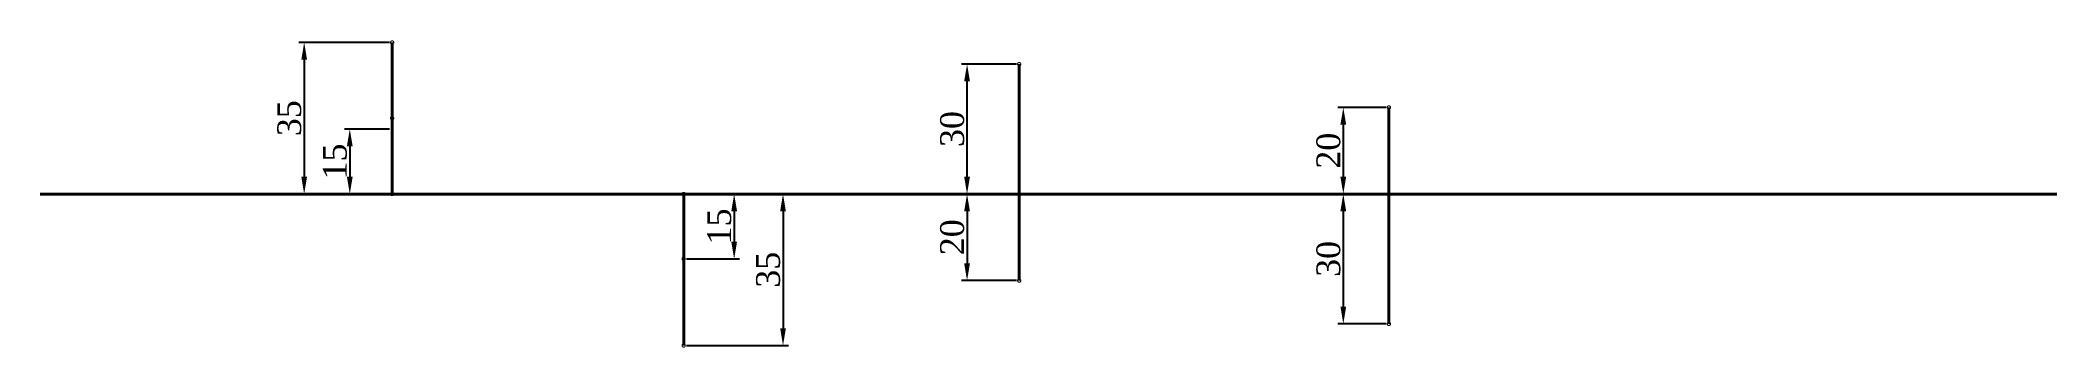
# Model space of a CAD drawing. Header units: millimetres. Extents: x 209 to 675, y 124 to 195.
import ezdxf

# ---------------------------------------------------------------- set-up
doc = ezdxf.new("R2010")
doc.units = ezdxf.units.MM
doc.layers.add('dimension', color=181, linetype='Continuous')
doc.layers.add('object thickness', color=7, linetype='Continuous', lineweight=40)
doc.styles.get("Standard").update_dxf_attribs({"font": 'times.ttf'})
doc.dimstyles.new('ISO-25', dxfattribs={"dimtxt": 5.5, "dimasz": 4, "dimexe": 1.25, "dimexo": 0.625, "dimtad": 1, "dimtxsty": 'Standard', "dimcen": 2.5, "dimadec": 0, "dimazin": 0, "dimtfac": 1, "dimtmove": 0, "dimatfit": 3, "dimfxl": 1, "dimarcsym": 0})

# ---------------------------------------------------------------- blocks, each defined once
blk = doc.blocks.new('*D2')
at = {"layer": 'Defpoints', "color": 0, "transparency": 16777216}
for p in [(290.62, 194.02), (270.32, 159.02), (290.62, 159.02)]:
    blk.add_point(p, dxfattribs=at)
at = {"layer": 'dimension', "color": 0, "lineweight": -2, "transparency": 16777216}
for p, q in [((290, 194.02), (269.07, 194.02)), ((270.32, 190.02), (270.32, 163.02)), ((290, 159.02), (269.07, 159.02))]:
    blk.add_line(p, q, dxfattribs=at)
at = {"layer": 'dimension', "color": 0, "transparency": 16777216}
for points in [[(269.66, 190.02), (270.99, 190.02), (270.32, 194.02)], [(269.66, 163.02), (270.99, 163.02), (270.32, 159.02)]]:
    blk.add_solid(points, dxfattribs=at)
at = {"layer": 'dimension', "color": 0, "transparency": 16777216, "insert": (266.9, 176.52), "char_height": 5.5, "attachment_point": 5, "rotation": 90}
blk.add_mtext('35', dxfattribs=at)
blk = doc.blocks.new('*D3')
at = {"layer": 'Defpoints', "color": 0, "transparency": 16777216}
for p in [(290.62, 174.02), (280.85, 159.02), (290.62, 159.02)]:
    blk.add_point(p, dxfattribs=at)
at = {"layer": 'dimension', "color": 0, "lineweight": -2, "transparency": 16777216}
for p, q in [((290, 174.02), (279.6, 174.02)), ((280.85, 170.02), (280.85, 163.02)), ((290, 159.02), (279.6, 159.02))]:
    blk.add_line(p, q, dxfattribs=at)
at = {"layer": 'dimension', "color": 0, "transparency": 16777216}
for points in [[(280.18, 170.02), (281.51, 170.02), (280.85, 174.02)], [(280.18, 163.02), (281.51, 163.02), (280.85, 159.02)]]:
    blk.add_solid(points, dxfattribs=at)
at = {"layer": 'dimension', "color": 0, "transparency": 16777216, "insert": (277.42, 166.52), "char_height": 5.5, "attachment_point": 5, "rotation": 90}
blk.add_mtext('15', dxfattribs=at)
blk = doc.blocks.new('*D4')
at = {"layer": 'Defpoints', "color": 0, "transparency": 16777216}
for p in [(357.9, 159.02), (357.9, 144.02), (369.56, 144.02)]:
    blk.add_point(p, dxfattribs=at)
at = {"layer": 'dimension', "color": 0, "lineweight": -2, "transparency": 16777216}
for p, q in [((358.53, 159.02), (370.81, 159.02)), ((369.56, 155.02), (369.56, 148.02)), ((358.53, 144.02), (370.81, 144.02))]:
    blk.add_line(p, q, dxfattribs=at)
at = {"layer": 'dimension', "color": 0, "transparency": 16777216}
for points in [[(368.89, 155.02), (370.22, 155.02), (369.56, 159.02)], [(368.89, 148.02), (370.22, 148.02), (369.56, 144.02)]]:
    blk.add_solid(points, dxfattribs=at)
at = {"layer": 'dimension', "color": 0, "transparency": 16777216, "insert": (366.13, 151.52), "char_height": 5.5, "attachment_point": 5, "rotation": 90}
blk.add_mtext('15', dxfattribs=at)
blk = doc.blocks.new('*D5')
at = {"layer": 'Defpoints', "color": 0, "transparency": 16777216}
for p in [(357.9, 159.02), (357.9, 124.02), (380.83, 124.02)]:
    blk.add_point(p, dxfattribs=at)
at = {"layer": 'dimension', "color": 0, "lineweight": -2, "transparency": 16777216}
for p, q in [((358.53, 159.02), (382.08, 159.02)), ((380.83, 155.02), (380.83, 128.02)), ((358.53, 124.02), (382.08, 124.02))]:
    blk.add_line(p, q, dxfattribs=at)
at = {"layer": 'dimension', "color": 0, "transparency": 16777216}
for points in [[(380.17, 155.02), (381.5, 155.02), (380.83, 159.02)], [(380.17, 128.02), (381.5, 128.02), (380.83, 124.02)]]:
    blk.add_solid(points, dxfattribs=at)
at = {"layer": 'dimension', "color": 0, "transparency": 16777216, "insert": (377.41, 141.52), "char_height": 5.5, "attachment_point": 5, "rotation": 90}
blk.add_mtext('35', dxfattribs=at)
blk = doc.blocks.new('*D6')
at = {"layer": 'Defpoints', "color": 0, "transparency": 16777216}
for p in [(423.31, 189.02), (435.34, 189.02), (435.34, 159.02)]:
    blk.add_point(p, dxfattribs=at)
at = {"layer": 'dimension', "color": 0, "lineweight": -2, "transparency": 16777216}
for p, q in [((434.71, 189.02), (422.06, 189.02)), ((423.31, 163.02), (423.31, 185.02)), ((434.71, 159.02), (422.06, 159.02))]:
    blk.add_line(p, q, dxfattribs=at)
at = {"layer": 'dimension', "color": 0, "transparency": 16777216}
for points in [[(422.64, 185.02), (423.97, 185.02), (423.31, 189.02)], [(422.64, 163.02), (423.97, 163.02), (423.31, 159.02)]]:
    blk.add_solid(points, dxfattribs=at)
at = {"layer": 'dimension', "color": 0, "transparency": 16777216, "insert": (419.89, 174.02), "char_height": 5.5, "attachment_point": 5, "rotation": 90}
blk.add_mtext('30', dxfattribs=at)
blk = doc.blocks.new('*D7')
at = {"layer": 'Defpoints', "color": 0, "transparency": 16777216}
for p in [(435.34, 159.02), (423.31, 139.02), (435.34, 139.02)]:
    blk.add_point(p, dxfattribs=at)
at = {"layer": 'dimension', "color": 0, "lineweight": -2, "transparency": 16777216}
for p, q in [((434.71, 159.02), (422.06, 159.02)), ((423.31, 155.02), (423.31, 143.02)), ((434.71, 139.02), (422.06, 139.02))]:
    blk.add_line(p, q, dxfattribs=at)
at = {"layer": 'dimension', "color": 0, "transparency": 16777216}
for points in [[(422.64, 155.02), (423.97, 155.02), (423.31, 159.02)], [(422.64, 143.02), (423.97, 143.02), (423.31, 139.02)]]:
    blk.add_solid(points, dxfattribs=at)
at = {"layer": 'dimension', "color": 0, "transparency": 16777216, "insert": (419.89, 149.02), "char_height": 5.5, "attachment_point": 5, "rotation": 90}
blk.add_mtext('20', dxfattribs=at)
blk = doc.blocks.new('*D8')
at = {"layer": 'Defpoints', "color": 0, "transparency": 16777216}
for p in [(520.66, 179.02), (510.14, 159.02), (520.66, 159.02)]:
    blk.add_point(p, dxfattribs=at)
at = {"layer": 'dimension', "color": 0, "lineweight": -2, "transparency": 16777216}
for p, q in [((520.04, 179.02), (508.89, 179.02)), ((510.14, 175.02), (510.14, 163.02)), ((520.04, 159.02), (508.89, 159.02))]:
    blk.add_line(p, q, dxfattribs=at)
at = {"layer": 'dimension', "color": 0, "transparency": 16777216}
for points in [[(509.47, 175.02), (510.8, 175.02), (510.14, 179.02)], [(509.47, 163.02), (510.8, 163.02), (510.14, 159.02)]]:
    blk.add_solid(points, dxfattribs=at)
at = {"layer": 'dimension', "color": 0, "transparency": 16777216, "insert": (506.72, 169.02), "char_height": 5.5, "attachment_point": 5, "rotation": 90}
blk.add_mtext('20', dxfattribs=at)
blk = doc.blocks.new('*D9')
at = {"layer": 'Defpoints', "color": 0, "transparency": 16777216}
for p in [(520.66, 159.02), (510.14, 129.02), (520.66, 129.02)]:
    blk.add_point(p, dxfattribs=at)
at = {"layer": 'dimension', "color": 0, "lineweight": -2, "transparency": 16777216}
for p, q in [((520.04, 159.02), (508.89, 159.02)), ((510.14, 155.02), (510.14, 133.02)), ((520.04, 129.02), (508.89, 129.02))]:
    blk.add_line(p, q, dxfattribs=at)
at = {"layer": 'dimension', "color": 0, "transparency": 16777216}
for points in [[(509.47, 155.02), (510.8, 155.02), (510.14, 159.02)], [(509.47, 133.02), (510.8, 133.02), (510.14, 129.02)]]:
    blk.add_solid(points, dxfattribs=at)
at = {"layer": 'dimension', "color": 0, "transparency": 16777216, "insert": (506.72, 144.02), "char_height": 5.5, "attachment_point": 5, "rotation": 90}
blk.add_mtext('30', dxfattribs=at)

msp = doc.modelspace()

# ---------------------------------------------------------------- linework, layer by layer
at = {"layer": 'dimension', "const_width": 0.25}
for points in [[(290.245, 194.016, 1), (290.995, 194.016, 1)], [(434.962, 189.016, 1), (435.712, 189.016, 1)], [(290.245, 176.516, 1), (290.995, 176.516, 1)], [(520.288, 179.016, 1), (521.038, 179.016, 1)], [(290.245, 159.016, 1), (290.995, 159.016, 1)], [(357.529, 159.016, 1), (358.279, 159.016, 1)], [(434.962, 159.016, 1), (435.712, 159.016, 1)], [(520.288, 159.016, 1), (521.038, 159.016, 1)], [(357.529, 144.016, 1), (358.279, 144.016, 1)], [(434.962, 139.016, 1), (435.712, 139.016, 1)], [(520.288, 129.016, 1), (521.038, 129.016, 1)], [(357.529, 124.016, 1), (358.279, 124.016, 1)]]:
    msp.add_lwpolyline(points, format="xyb", close=True, dxfattribs=at)
at = {"layer": 'object thickness'}
for p, q in [((290.62, 159.016), (290.62, 194.016)), ((435.337, 159.016), (435.337, 189.016)), ((520.663, 159.016), (520.663, 179.016)), ((290.62, 159.016), (290.62, 174.016)), ((209.429, 159.016), (674.775, 159.016)), ((357.904, 159.016), (357.904, 144.016)), ((357.904, 159.016), (357.904, 124.016)), ((435.337, 159.016), (435.337, 139.016)), ((520.663, 159.016), (520.663, 129.016))]:
    msp.add_line(p, q, dxfattribs=at)

# ---------------------------------------------------------------- dimensions: what is measured, and where the dimension line sits
at = {"layer": 'dimension'}
for base, p1, p2, picture, middle in [((270.322, 159.016), (290.62, 194.016), (290.62, 159.016), '*D2', (266.9, 176.516)), ((423.308, 189.016), (435.337, 159.016), (435.337, 189.016), '*D6', (419.886, 174.016)), ((510.138, 159.016), (520.663, 179.016), (520.663, 159.016), '*D8', (506.716, 169.016)), ((280.847, 159.016), (290.62, 174.016), (290.62, 159.016), '*D3', (277.424, 166.516)), ((369.556, 144.016), (357.904, 159.016), (357.904, 144.016), '*D4', (366.134, 151.516)), ((380.833, 124.016), (357.904, 159.016), (357.904, 124.016), '*D5', (377.41, 141.516)), ((423.308, 139.016), (435.337, 159.016), (435.337, 139.016), '*D7', (419.886, 149.016)), ((510.138, 129.016), (520.663, 159.016), (520.663, 129.016), '*D9', (506.716, 144.016))]:
    dim = msp.add_linear_dim(base=base, p1=p1, p2=p2, angle=90, dimstyle='ISO-25', dxfattribs=at)
    dim.commit()
    dim.dimension.update_dxf_attribs({"geometry": picture, "text_midpoint": middle})

doc.saveas('drawing.dxf')
